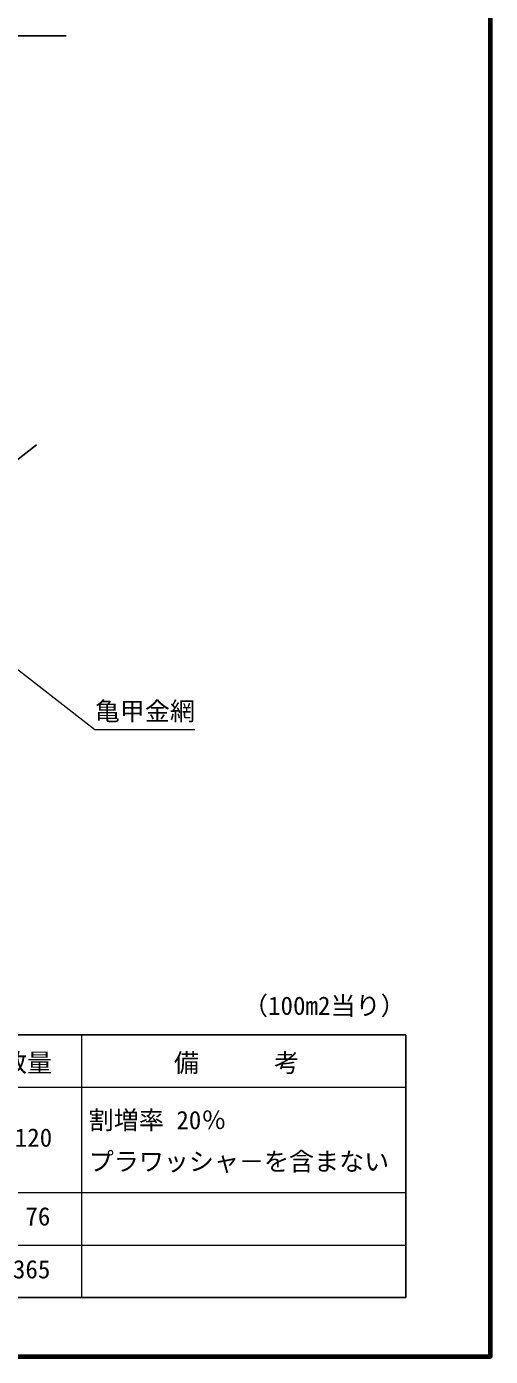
# Model space of a CAD drawing. Units: millimetres, scale not verified. Extents: x 200 to 8200, y 200 to 5824.
# Drawn here: x 6903 to 8200, y 200 to 3917 of the extents above; entities that cross this region are included whole.
import ezdxf
from ezdxf.enums import TextEntityAlignment as Align

# ---------------------------------------------------------------- set-up
doc = ezdxf.new("R2010")
doc.units = ezdxf.units.MM
doc.header["$LTSCALE"] = 20
for name, color, linetype, lineweight in [('C-MTR-FRAM', 5, 'Continuous', 25), ('C-MTR-LINE', 5, 'Continuous', 13), ('C-STR', 1, 'Continuous', 25), ('C-STR-HTXT', 1, 'Continuous', 13), ('C-TTL', 2, 'Continuous', 70)]:
    doc.layers.add(name, color=color, linetype=linetype, lineweight=lineweight)
doc.layers.add('C-MTR-TXT', color=5, linetype='Continuous')
doc.styles.add('ＭＳ ゴシック', font='')
doc.styles.get('ＭＳ ゴシック').set_extended_font_data('MS Gothic')

msp = doc.modelspace()

# ---------------------------------------------------------------- linework, layer by layer
at = {"layer": 'C-MTR-FRAM'}
for p, q in [((4685.32, 1099.18), (7963.21, 1099.18)), ((7963.21, 1099.18), (7963.21, 364.18)), ((4685.32, 364.18), (7963.21, 364.18))]:
    msp.add_line(p, q, dxfattribs=at)
at = {"layer": 'C-MTR-LINE'}
for p, q in [((7056.31, 1099.18), (7056.31, 364.18)), ((4685.32, 952.18), (7963.21, 952.18)), ((4685.32, 658.18), (7963.21, 658.18)), ((4685.32, 511.18), (7963.21, 511.18))]:
    msp.add_line(p, q, dxfattribs=at)
at = {"layer": 'C-STR', "color": 7}
msp.add_line((5836.33, 3890.9), (7013.33, 3890.9), dxfattribs=at)
at = {"layer": 'C-STR'}
msp.add_line((6337.64, 2288.22), (6930.92, 2748.1), dxfattribs=at)
at = {"layer": 'C-STR-HTXT'}
for p, q in [((6874.99, 2122.61), (7093.86, 1952.46)), ((7093.86, 1952.46), (7373.86, 1952.46))]:
    msp.add_line(p, q, dxfattribs=at)
at = {"layer": 'C-TTL'}
msp.add_lwpolyline([(200, 200), (8200, 200), (8200, 5740), (200, 5740)], close=True, dxfattribs=at)

# ---------------------------------------------------------------- texts
at = {"layer": 'C-MTR-TXT', "style": 'ＭＳ ゴシック'}
for s, p in [('（100m2当り）', (7508.21, 1139.18)), ('プラワッシャ－を含まない', (7076.85, 703.68))]:
    msp.add_text(s, height=51.32, dxfattribs=at).set_placement(p, align=Align.BOTTOM_LEFT)
for s, p in [('数量', (6834.22, 1020.79)), ('\u3000備\u3000\u3000\u3000考\u3000', (7245.29, 1020.79)), ('割増率 20％', (7076.85, 860.55))]:
    msp.add_text(s, height=51.32, dxfattribs=at).set_placement(p, align=Align.MIDDLE_LEFT)
for s, p in [('120', (6974.57, 770.6)), ('76', (6969.51, 550.38)), ('365', (6969.51, 402.59))]:
    msp.add_text(s, height=51.32, dxfattribs=at).set_placement(p, align=Align.BOTTOM_RIGHT)
at = {"layer": 'C-STR-HTXT', "color": 7, "style": 'ＭＳ ゴシック'}
msp.add_text('亀甲金網', height=51.32, dxfattribs=at).set_placement((7093.86, 1962.46), align=Align.BOTTOM_LEFT)

doc.saveas('drawing.dxf')
